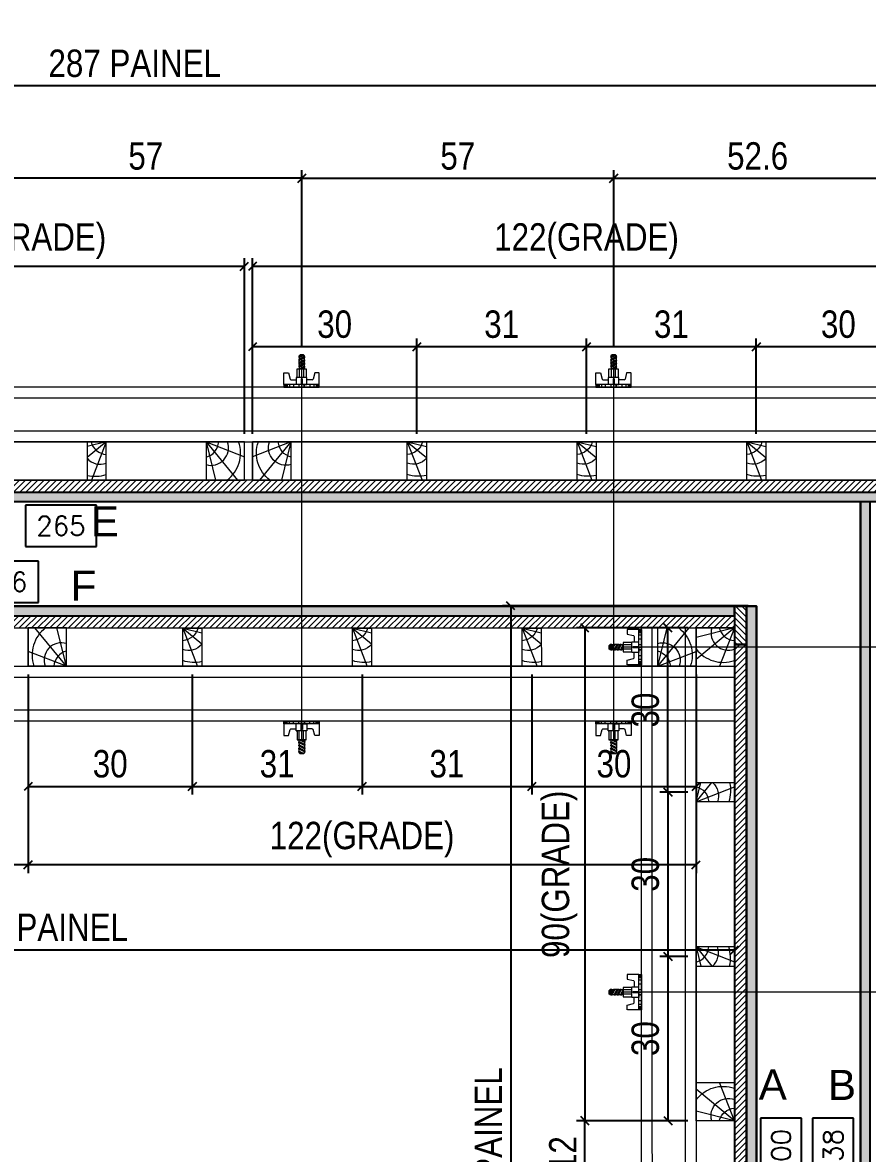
# Model space of a CAD drawing. Extents: x 14400 to 27878, y -21631 to 6985.
# Drawn here: x 23130 to 23438.6, y 632 to 1045 of the extents above; entities that cross this region are included whole.
import ezdxf
from ezdxf.enums import TextEntityAlignment as Align

# ---------------------------------------------------------------- set-up
doc = ezdxf.new("R2010")
doc.units = 0
for name, color, linetype in [('CHAPA', 1, 'Continuous'), ('COTA', 241, 'Continuous'), ('F-PILARES-S', 170, 'Continuous'), ('MEIO_PONT', 93, 'Continuous'), ('SARRAFO', 251, 'Continuous'), ('TEXTO_GERAL', 7, 'Continuous')]:
    doc.layers.add(name, color=color, linetype=linetype)
for name, color, linetype, lineweight in [('Hachura', 251, 'Continuous', 9), ('Madeira', 126, 'Continuous', 18), ('Perfil Metálico', 224, 'Continuous', 18)]:
    doc.layers.add(name, color=color, linetype=linetype, lineweight=lineweight)
doc.styles.add('ARIAL', font='arial.ttf')
doc.styles.add('COTA TECNICA 2X', font='techl___.ttf', dxfattribs={"height": 10})
doc.styles.add('ROMANS', font='romans.shx')
doc.dimstyles.new('SECAO PILAR', dxfattribs={"dimtxt": 10, "dimasz": 3, "dimexe": 3, "dimexo": 3, "dimgap": 3, "dimtad": 1, "dimdec": 1, "dimlfac": 0.5, "dimzin": 12, "dimdsep": 46, "dimtxsty": 'COTA TECNICA 2X', "dimblk1": 'OBLIQUE', "dimblk2": 'OBLIQUE', "dimsah": 1, "dimcen": 0.9, "dimclrd": 256, "dimclre": 256, "dimclrt": 256, "dimadec": 1, "dimazin": 3, "dimtfac": 1, "dimtdec": 1, "dimtmove": 0, "dimatfit": 3, "dimfxl": 1, "dimtolj": 1, "dimtzin": 12, "dimarcsym": 0})
doc.dimstyles.new('SECÇÃO 2', dxfattribs={"dimtxt": 7, "dimasz": 6, "dimexe": 0.18, "dimexo": 2, "dimgap": -4, "dimtad": 3, "dimdec": 1, "dimlfac": 0.5, "dimzin": 12, "dimdsep": 46, "dimtxsty": 'ROMANS', "dimblk": 'ARCHTICK', "dimcen": 0.09, "dimse1": 1, "dimse2": 1, "dimsd1": 1, "dimsd2": 1, "dimclrd": 180, "dimclre": 5, "dimclrt": 1, "dimadec": 0, "dimazin": 3, "dimtfac": 1, "dimtdec": 1, "dimtofl": 0, "dimtmove": 0, "dimatfit": 3, "dimldrblk": 'ARCHTICK', "dimfxl": 1, "dimtolj": 1, "dimtzin": 0, "dimarcsym": 0})
pattern_1 = [(45, (30102.7993, 1781.1955), (-1.122532, 1.122532), [])]

# ---------------------------------------------------------------- blocks, each defined once
blk = doc.blocks.new('*D1278')
at = {"layer": 'COTA', "color": 180, "lineweight": -2, "transparency": 16777216}
for p, q in [((23135.8, 848.28), (23109.8, 848.28)), ((23109.8, 848.28), (23109.8, 833.28)), ((23135.8, 833.28), (23135.8, 848.28)), ((23109.8, 833.28), (23135.8, 833.28))]:
    blk.add_line(p, q, dxfattribs=at)
at = {"layer": 'Defpoints', "color": 0, "transparency": 16777216}
for p in [(22906.05, 831.96), (23398.05, 831.96), (22906.05, 829.28)]:
    blk.add_point(p, dxfattribs=at)
at = {"layer": 'COTA', "color": 1, "transparency": 16777216, "insert": (23122.8, 840.78), "char_height": 7, "attachment_point": 5, "style": 'ROMANS'}
blk.add_mtext('\\A1;246', dxfattribs=at)
blk = doc.blocks.new('_ArchTick')
at = {"color": 0, "linetype": 'ByBlock', "const_width": 0.15}
blk.add_lwpolyline([(-0.5, -0.5), (0.5, 0.5)], dxfattribs=at)
blk = doc.blocks.new('*D1279')
at = {"layer": 'COTA', "color": 180, "lineweight": -2, "transparency": 16777216}
for p, q in [((23157.05, 868.73), (23131.05, 868.73)), ((23131.05, 868.73), (23131.05, 853.73)), ((23157.05, 853.73), (23157.05, 868.73)), ((23131.05, 853.73), (23157.05, 853.73))]:
    blk.add_line(p, q, dxfattribs=at)
at = {"layer": 'Defpoints', "color": 0, "transparency": 16777216}
for p in [(22906.05, 869.96), (23436.05, 869.96), (23436.05, 849.73)]:
    blk.add_point(p, dxfattribs=at)
at = {"layer": 'COTA', "color": 1, "transparency": 16777216, "insert": (23144.05, 861.23), "char_height": 7, "attachment_point": 5, "style": 'ROMANS'}
blk.add_mtext('\\A1;265', dxfattribs=at)
blk = doc.blocks.new('*D1280')
at = {"layer": 'COTA', "color": 180, "lineweight": -2, "transparency": 16777216}
for p, q in [((23414.59, 644.96), (23399.59, 644.96)), ((23399.59, 644.96), (23399.59, 618.96)), ((23414.59, 618.96), (23414.59, 644.96)), ((23399.59, 618.96), (23414.59, 618.96))]:
    blk.add_line(p, q, dxfattribs=at)
at = {"layer": 'Defpoints', "color": 0, "transparency": 16777216}
for p in [(23398.05, 831.96), (23398.05, 431.96), (23418.59, 431.96)]:
    blk.add_point(p, dxfattribs=at)
at = {"layer": 'COTA', "color": 1, "transparency": 16777216, "insert": (23407.09, 631.96), "char_height": 7, "attachment_point": 5, "rotation": 90, "style": 'ROMANS'}
blk.add_mtext('\\A1;200', dxfattribs=at)
blk = doc.blocks.new('*D1281')
at = {"layer": 'COTA', "color": 180, "lineweight": -2, "transparency": 16777216}
for p, q in [((23433.59, 644.96), (23418.59, 644.96)), ((23418.59, 644.96), (23418.59, 618.96)), ((23433.59, 618.96), (23433.59, 644.96)), ((23418.59, 618.96), (23433.59, 618.96))]:
    blk.add_line(p, q, dxfattribs=at)
at = {"layer": 'Defpoints', "color": 0, "transparency": 16777216}
for p in [(23436.05, 869.96), (23436.05, 393.96), (23437.59, 393.96)]:
    blk.add_point(p, dxfattribs=at)
at = {"layer": 'COTA', "color": 1, "transparency": 16777216, "insert": (23426.09, 631.96), "char_height": 7, "attachment_point": 5, "rotation": 90, "style": 'ROMANS'}
blk.add_mtext('\\A1;238', dxfattribs=at)
blk = doc.blocks.new('PONTALETE')
at = {"layer": 'Madeira'}
for q in [(2.71, 7), (7, 5.76), (7, 1.74)]:
    blk.add_line((0, 0), q, dxfattribs=at)
blk.add_lwpolyline([(0, 0), (7, 0), (7, 7), (0, 7)], close=True, dxfattribs=at)
for centre, radius, start, end in [((2.04, 0.06), 6.23, 37.2818, 109.0913), ((1.09, 0.9), 3.19, 343.603, 109.9847), ((-0.21, -0.78), 3.09, 14.6322, 86.0383)]:
    blk.add_arc(centre, radius, start, end, dxfattribs=at)
blk = doc.blocks.new('MEIO PONTALETE')
at = {"layer": 'Madeira'}
for q in [(2.71, 7), (3.5, 2.88), (3.5, 0.87)]:
    blk.add_line((0, 0), q, dxfattribs=at)
blk.add_lwpolyline([(0, 0), (3.5, 0), (3.5, 7), (0, 7)], close=True, dxfattribs=at)
for centre, radius, start, end in [((2.04, 0.06), 6.23, 76.4499, 109.0913), ((1.09, 0.9), 3.19, 40.9063, 109.9847), ((-0.21, -0.78), 3.09, 14.6322, 86.0383)]:
    blk.add_arc(centre, radius, start, end, dxfattribs=at)
blk = doc.blocks.new('_Oblique')
at = {"color": 0, "linetype": 'ByBlock', "lineweight": -2}
blk.add_line((-0.5, -0.5), (0.5, 0.5), dxfattribs=at)
blk = doc.blocks.new('*D1226')
at = {"layer": 'COTA', "lineweight": -2, "transparency": 16777216}
for p, q in [((22883.96, 806.96), (22883.96, 703.34)), ((23390.06, 786.96), (23390.06, 703.34)), ((22883.96, 706.34), (23390.06, 706.34))]:
    blk.add_line(p, q, dxfattribs=at)
at = {"layer": 'Defpoints', "color": 0, "transparency": 16777216}
for p in [(22883.96, 809.96), (23390.06, 789.96), (23390.06, 706.34)]:
    blk.add_point(p, dxfattribs=at)
at = {"layer": 'COTA', "lineweight": -2, "transparency": 16777216, "xscale": 3, "yscale": 3, "zscale": 3, "rotation": 180}
blk.add_blockref('_Oblique', (22883.96, 706.34), dxfattribs=at)
at = {"layer": 'COTA', "lineweight": -2, "transparency": 16777216, "xscale": 3, "yscale": 3, "zscale": 3}
blk.add_blockref('_Oblique', (23390.06, 706.34), dxfattribs=at)
at = {"layer": 'COTA', "transparency": 16777216, "insert": (23137.01, 714.56), "char_height": 10, "attachment_point": 5, "style": 'COTA TECNICA 2X'}
blk.add_mtext('\\A1;253 PAINEL', dxfattribs=at)
blk = doc.blocks.new('*D1227')
at = {"layer": 'COTA', "lineweight": -2, "transparency": 16777216}
for p, q in [((23132.03, 806.73), (23132.03, 734.42)), ((23376.04, 806.71), (23376.04, 734.42)), ((23376.04, 737.42), (23132.03, 737.42))]:
    blk.add_line(p, q, dxfattribs=at)
at = {"layer": 'Defpoints', "color": 0, "transparency": 16777216}
for p in [(23132.03, 809.73), (23376.04, 809.71), (23132.03, 737.42)]:
    blk.add_point(p, dxfattribs=at)
at = {"layer": 'COTA', "lineweight": -2, "transparency": 16777216, "xscale": 3, "yscale": 3, "zscale": 3, "rotation": 180}
blk.add_blockref('_Oblique', (23132.03, 737.42), dxfattribs=at)
at = {"layer": 'COTA', "lineweight": -2, "transparency": 16777216, "xscale": 3, "yscale": 3, "zscale": 3}
blk.add_blockref('_Oblique', (23376.04, 737.42), dxfattribs=at)
at = {"layer": 'COTA', "transparency": 16777216, "insert": (23254.03, 746.64), "char_height": 10, "attachment_point": 5, "style": 'COTA TECNICA 2X'}
blk.add_mtext('\\A1;122(GRADE)', dxfattribs=at)
blk = doc.blocks.new('*D1228')
at = {"layer": 'COTA', "lineweight": -2, "transparency": 16777216}
for p, q in [((23084.03, 806.99), (23084.03, 734.42)), ((23132.03, 806.96), (23132.03, 734.42)), ((23132.03, 737.42), (23084.03, 737.42))]:
    blk.add_line(p, q, dxfattribs=at)
at = {"layer": 'Defpoints', "color": 0, "transparency": 16777216}
for p in [(23084.03, 809.99), (23132.03, 809.96), (23084.03, 737.42)]:
    blk.add_point(p, dxfattribs=at)
at = {"layer": 'COTA', "lineweight": -2, "transparency": 16777216, "xscale": 3, "yscale": 3, "zscale": 3, "rotation": 180}
blk.add_blockref('_Oblique', (23084.03, 737.42), dxfattribs=at)
at = {"layer": 'COTA', "lineweight": -2, "transparency": 16777216, "xscale": 3, "yscale": 3, "zscale": 3}
blk.add_blockref('_Oblique', (23132.03, 737.42), dxfattribs=at)
at = {"layer": 'COTA', "transparency": 16777216, "insert": (23108.03, 745.49), "char_height": 10, "attachment_point": 5, "style": 'COTA TECNICA 2X'}
blk.add_mtext('\\A1;24', dxfattribs=at)
blk = doc.blocks.new('*D1231')
at = {"layer": 'COTA', "lineweight": -2, "transparency": 16777216}
for p, q in [((23398.02, 894.9), (23398.02, 929.61)), ((23458.02, 894.91), (23458.02, 929.61)), ((23458.02, 926.61), (23398.02, 926.61))]:
    blk.add_line(p, q, dxfattribs=at)
at = {"layer": 'Defpoints', "color": 0, "transparency": 16777216}
for p in [(23398.02, 926.61), (23398.02, 891.9), (23458.02, 891.91)]:
    blk.add_point(p, dxfattribs=at)
at = {"layer": 'COTA', "lineweight": -2, "transparency": 16777216, "xscale": 3, "yscale": 3, "zscale": 3, "rotation": 180}
blk.add_blockref('_Oblique', (23398.02, 926.61), dxfattribs=at)
at = {"layer": 'COTA', "lineweight": -2, "transparency": 16777216, "xscale": 3, "yscale": 3, "zscale": 3}
blk.add_blockref('_Oblique', (23458.02, 926.61), dxfattribs=at)
at = {"layer": 'COTA', "transparency": 16777216, "insert": (23428.02, 934.83), "char_height": 10, "attachment_point": 5, "style": 'COTA TECNICA 2X'}
blk.add_mtext('\\A1;30', dxfattribs=at)
blk = doc.blocks.new('*D1232')
at = {"layer": 'COTA', "lineweight": -2, "transparency": 16777216}
for p, q in [((23214.03, 894.89), (23214.03, 959.03)), ((23458.02, 894.91), (23458.02, 959.03)), ((23214.03, 956.03), (23458.02, 956.03))]:
    blk.add_line(p, q, dxfattribs=at)
at = {"layer": 'Defpoints', "color": 0, "transparency": 16777216}
for p in [(23458.02, 956.03), (23214.03, 891.89), (23458.02, 891.91)]:
    blk.add_point(p, dxfattribs=at)
at = {"layer": 'COTA', "lineweight": -2, "transparency": 16777216, "xscale": 3, "yscale": 3, "zscale": 3, "rotation": 180}
blk.add_blockref('_Oblique', (23214.03, 956.03), dxfattribs=at)
at = {"layer": 'COTA', "lineweight": -2, "transparency": 16777216, "xscale": 3, "yscale": 3, "zscale": 3}
blk.add_blockref('_Oblique', (23458.02, 956.03), dxfattribs=at)
at = {"layer": 'COTA', "transparency": 16777216, "insert": (23336.02, 965.25), "char_height": 10, "attachment_point": 5, "style": 'COTA TECNICA 2X'}
blk.add_mtext('\\A1;122(GRADE)', dxfattribs=at)
blk = doc.blocks.new('*D1233')
at = {"layer": 'COTA', "lineweight": -2, "transparency": 16777216}
for p, q in [((23336.02, 894.9), (23336.02, 929.61)), ((23398.02, 894.9), (23398.02, 929.61)), ((23398.02, 926.61), (23336.02, 926.61))]:
    blk.add_line(p, q, dxfattribs=at)
at = {"layer": 'Defpoints', "color": 0, "transparency": 16777216}
for p in [(23336.02, 926.61), (23336.02, 891.9), (23398.02, 891.9)]:
    blk.add_point(p, dxfattribs=at)
at = {"layer": 'COTA', "lineweight": -2, "transparency": 16777216, "xscale": 3, "yscale": 3, "zscale": 3, "rotation": 180}
blk.add_blockref('_Oblique', (23336.02, 926.61), dxfattribs=at)
at = {"layer": 'COTA', "lineweight": -2, "transparency": 16777216, "xscale": 3, "yscale": 3, "zscale": 3}
blk.add_blockref('_Oblique', (23398.02, 926.61), dxfattribs=at)
at = {"layer": 'COTA', "transparency": 16777216, "insert": (23367.02, 934.83), "char_height": 10, "attachment_point": 5, "style": 'COTA TECNICA 2X'}
blk.add_mtext('\\A1;31', dxfattribs=at)
blk = doc.blocks.new('*D1234')
at = {"layer": 'COTA', "lineweight": -2, "transparency": 16777216}
for p, q in [((23274.02, 894.9), (23274.02, 929.61)), ((23336.02, 894.9), (23336.02, 929.61)), ((23336.02, 926.61), (23274.02, 926.61))]:
    blk.add_line(p, q, dxfattribs=at)
at = {"layer": 'Defpoints', "color": 0, "transparency": 16777216}
for p in [(23274.02, 926.61), (23274.02, 891.9), (23336.02, 891.9)]:
    blk.add_point(p, dxfattribs=at)
at = {"layer": 'COTA', "lineweight": -2, "transparency": 16777216, "xscale": 3, "yscale": 3, "zscale": 3, "rotation": 180}
blk.add_blockref('_Oblique', (23274.02, 926.61), dxfattribs=at)
at = {"layer": 'COTA', "lineweight": -2, "transparency": 16777216, "xscale": 3, "yscale": 3, "zscale": 3}
blk.add_blockref('_Oblique', (23336.02, 926.61), dxfattribs=at)
at = {"layer": 'COTA', "transparency": 16777216, "insert": (23305.02, 934.83), "char_height": 10, "attachment_point": 5, "style": 'COTA TECNICA 2X'}
blk.add_mtext('\\A1;31', dxfattribs=at)
blk = doc.blocks.new('*D1235')
at = {"layer": 'COTA', "lineweight": -2, "transparency": 16777216}
for p, q in [((23214.03, 894.9), (23214.03, 929.61)), ((23274.02, 894.9), (23274.02, 929.61)), ((23274.02, 926.61), (23214.03, 926.61))]:
    blk.add_line(p, q, dxfattribs=at)
at = {"layer": 'Defpoints', "color": 0, "transparency": 16777216}
for p in [(23214.03, 926.61), (23214.03, 891.9), (23274.02, 891.9)]:
    blk.add_point(p, dxfattribs=at)
at = {"layer": 'COTA', "lineweight": -2, "transparency": 16777216, "xscale": 3, "yscale": 3, "zscale": 3, "rotation": 180}
blk.add_blockref('_Oblique', (23214.03, 926.61), dxfattribs=at)
at = {"layer": 'COTA', "lineweight": -2, "transparency": 16777216, "xscale": 3, "yscale": 3, "zscale": 3}
blk.add_blockref('_Oblique', (23274.02, 926.61), dxfattribs=at)
at = {"layer": 'COTA', "transparency": 16777216, "insert": (23244.02, 934.83), "char_height": 10, "attachment_point": 5, "style": 'COTA TECNICA 2X'}
blk.add_mtext('\\A1;30', dxfattribs=at)
blk = doc.blocks.new('*D1259')
at = {"layer": 'COTA', "lineweight": -2, "transparency": 16777216}
for p, q in [((22883.96, 894.96), (22883.96, 1025.02)), ((23458.02, 948.9), (23458.02, 1025.02)), ((22883.96, 1022.02), (23458.02, 1022.02))]:
    blk.add_line(p, q, dxfattribs=at)
at = {"layer": 'Defpoints', "color": 0, "transparency": 16777216}
for p in [(23458.02, 1022.02), (23458.02, 945.9), (22883.96, 891.96)]:
    blk.add_point(p, dxfattribs=at)
at = {"layer": 'COTA', "lineweight": -2, "transparency": 16777216, "xscale": 3, "yscale": 3, "zscale": 3, "rotation": 180}
blk.add_blockref('_Oblique', (22883.96, 1022.02), dxfattribs=at)
at = {"layer": 'COTA', "lineweight": -2, "transparency": 16777216, "xscale": 3, "yscale": 3, "zscale": 3}
blk.add_blockref('_Oblique', (23458.02, 1022.02), dxfattribs=at)
at = {"layer": 'COTA', "transparency": 16777216, "insert": (23170.99, 1030.11), "char_height": 10, "attachment_point": 5, "style": 'COTA TECNICA 2X'}
blk.add_mtext('\\A1;287 PAINEL', dxfattribs=at)
blk = doc.blocks.new('*D1261')
at = {"layer": 'COTA', "lineweight": -2, "transparency": 16777216}
for p, q in [((23373.1, 823.96), (23332.41, 823.96)), ((23335.41, 823.96), (23335.41, 643.96)), ((23373.07, 643.96), (23332.41, 643.96))]:
    blk.add_line(p, q, dxfattribs=at)
at = {"layer": 'Defpoints', "color": 0, "transparency": 16777216}
for p in [(23376.1, 823.96), (23335.41, 643.96), (23376.07, 643.96)]:
    blk.add_point(p, dxfattribs=at)
at = {"layer": 'COTA', "lineweight": -2, "transparency": 16777216, "xscale": 3, "yscale": 3, "zscale": 3}
for p, rotation in [((23335.41, 823.96), 90), ((23335.41, 643.96), 270)]:
    blk.add_blockref('_Oblique', p, dxfattribs=dict(at, rotation=rotation))
at = {"layer": 'COTA', "transparency": 16777216, "insert": (23326.19, 733.96), "char_height": 10, "attachment_point": 5, "rotation": 90, "style": 'COTA TECNICA 2X'}
blk.add_mtext('\\A1;90(GRADE)', dxfattribs=at)
blk = doc.blocks.new('*D1262')
at = {"layer": 'COTA', "lineweight": -2, "transparency": 16777216}
for p, q in [((23373.09, 823.96), (23362.76, 823.96)), ((23365.76, 763.96), (23365.76, 823.96)), ((23373.06, 763.96), (23362.76, 763.96))]:
    blk.add_line(p, q, dxfattribs=at)
at = {"layer": 'Defpoints', "color": 0, "transparency": 16777216}
for p in [(23365.76, 823.96), (23376.09, 823.96), (23376.06, 763.96)]:
    blk.add_point(p, dxfattribs=at)
at = {"layer": 'COTA', "lineweight": -2, "transparency": 16777216, "xscale": 3, "yscale": 3, "zscale": 3}
for p, rotation in [((23365.76, 823.96), 90), ((23365.76, 763.96), 270)]:
    blk.add_blockref('_Oblique', p, dxfattribs=dict(at, rotation=rotation))
at = {"layer": 'COTA', "transparency": 16777216, "insert": (23357.54, 793.96), "char_height": 10, "attachment_point": 5, "rotation": 90, "style": 'COTA TECNICA 2X'}
blk.add_mtext('\\A1;30', dxfattribs=at)
blk = doc.blocks.new('*D1309')
at = {"layer": 'COTA', "lineweight": -2, "transparency": 16777216}
for p, q in [((23373.06, 763.96), (23362.76, 763.96)), ((23365.76, 763.96), (23365.76, 703.96)), ((23373.06, 703.96), (23362.76, 703.96))]:
    blk.add_line(p, q, dxfattribs=at)
at = {"layer": 'Defpoints', "color": 0, "transparency": 16777216}
for p in [(23376.06, 763.96), (23365.76, 703.96), (23376.06, 703.96)]:
    blk.add_point(p, dxfattribs=at)
at = {"layer": 'COTA', "lineweight": -2, "transparency": 16777216, "xscale": 3, "yscale": 3, "zscale": 3}
for p, rotation in [((23365.76, 763.96), 90), ((23365.76, 703.96), 270)]:
    blk.add_blockref('_Oblique', p, dxfattribs=dict(at, rotation=rotation))
at = {"layer": 'COTA', "transparency": 16777216, "insert": (23357.54, 733.96), "char_height": 10, "attachment_point": 5, "rotation": 90, "style": 'COTA TECNICA 2X'}
blk.add_mtext('\\A1;30', dxfattribs=at)
blk = doc.blocks.new('*D1310')
at = {"layer": 'COTA', "lineweight": -2, "transparency": 16777216}
for p, q in [((23373.06, 703.96), (23362.76, 703.96)), ((23365.76, 703.96), (23365.76, 643.96)), ((23373.06, 643.96), (23362.76, 643.96))]:
    blk.add_line(p, q, dxfattribs=at)
at = {"layer": 'Defpoints', "color": 0, "transparency": 16777216}
for p in [(23376.06, 703.96), (23365.76, 643.96), (23376.06, 643.96)]:
    blk.add_point(p, dxfattribs=at)
at = {"layer": 'COTA', "lineweight": -2, "transparency": 16777216, "xscale": 3, "yscale": 3, "zscale": 3}
for p, rotation in [((23365.76, 703.96), 90), ((23365.76, 643.96), 270)]:
    blk.add_blockref('_Oblique', p, dxfattribs=dict(at, rotation=rotation))
at = {"layer": 'COTA', "transparency": 16777216, "insert": (23357.54, 673.96), "char_height": 10, "attachment_point": 5, "rotation": 90, "style": 'COTA TECNICA 2X'}
blk.add_mtext('\\A1;30', dxfattribs=at)
blk = doc.blocks.new('*D1311')
at = {"layer": 'COTA', "lineweight": -2, "transparency": 16777216}
for p, q in [((23373.06, 763.96), (23362.76, 763.96)), ((23365.76, 763.96), (23365.76, 703.96)), ((23373.06, 703.96), (23362.76, 703.96))]:
    blk.add_line(p, q, dxfattribs=at)
at = {"layer": 'Defpoints', "color": 0, "transparency": 16777216}
for p in [(23376.06, 763.96), (23365.76, 703.96), (23376.06, 703.96)]:
    blk.add_point(p, dxfattribs=at)
at = {"layer": 'COTA', "lineweight": -2, "transparency": 16777216, "xscale": 3, "yscale": 3, "zscale": 3}
for p, rotation in [((23365.76, 763.96), 90), ((23365.76, 703.96), 270)]:
    blk.add_blockref('_Oblique', p, dxfattribs=dict(at, rotation=rotation))
at = {"layer": 'COTA', "transparency": 16777216, "insert": (23357.54, 733.96), "char_height": 10, "attachment_point": 5, "rotation": 90, "style": 'COTA TECNICA 2X'}
blk.add_mtext('\\A1;30', dxfattribs=at)
blk = doc.blocks.new('*D1312')
at = {"layer": 'COTA', "lineweight": -2, "transparency": 16777216}
for p, q in [((23373.06, 703.96), (23362.76, 703.96)), ((23365.76, 703.96), (23365.76, 643.96)), ((23373.06, 643.96), (23362.76, 643.96))]:
    blk.add_line(p, q, dxfattribs=at)
at = {"layer": 'Defpoints', "color": 0, "transparency": 16777216}
for p in [(23376.06, 703.96), (23365.76, 643.96), (23376.06, 643.96)]:
    blk.add_point(p, dxfattribs=at)
at = {"layer": 'COTA', "lineweight": -2, "transparency": 16777216, "xscale": 3, "yscale": 3, "zscale": 3}
for p, rotation in [((23365.76, 703.96), 90), ((23365.76, 643.96), 270)]:
    blk.add_blockref('_Oblique', p, dxfattribs=dict(at, rotation=rotation))
at = {"layer": 'COTA', "transparency": 16777216, "insert": (23357.54, 673.96), "char_height": 10, "attachment_point": 5, "rotation": 90, "style": 'COTA TECNICA 2X'}
blk.add_mtext('\\A1;30', dxfattribs=at)
blk = doc.blocks.new('*D1313')
at = {"layer": 'COTA', "lineweight": -2, "transparency": 16777216}
for p, q in [((23373.06, 643.96), (23332.41, 643.96)), ((23335.41, 619.96), (23335.41, 643.96)), ((23373.06, 619.96), (23332.41, 619.96))]:
    blk.add_line(p, q, dxfattribs=at)
at = {"layer": 'Defpoints', "color": 0, "transparency": 16777216}
for p in [(23335.41, 643.96), (23376.06, 643.96), (23376.06, 619.96)]:
    blk.add_point(p, dxfattribs=at)
at = {"layer": 'COTA', "lineweight": -2, "transparency": 16777216, "xscale": 3, "yscale": 3, "zscale": 3}
for p, rotation in [((23335.41, 643.96), 90), ((23335.41, 619.96), 270)]:
    blk.add_blockref('_Oblique', p, dxfattribs=dict(at, rotation=rotation))
at = {"layer": 'COTA', "transparency": 16777216, "insert": (23327.36, 631.96), "char_height": 10, "attachment_point": 5, "rotation": 90, "style": 'COTA TECNICA 2X'}
blk.add_mtext('\\A1;12', dxfattribs=at)
blk = doc.blocks.new('*D1265')
at = {"layer": 'COTA', "linetype": 'ByBlock', "lineweight": -2, "transparency": 16777216}
for p, q in [((23395.05, 832.03), (23305.34, 832.03)), ((23308.34, 832.03), (23308.34, 431.96)), ((23395.05, 431.96), (23305.34, 431.96))]:
    blk.add_line(p, q, dxfattribs=at)
at = {"layer": 'Defpoints', "color": 0, "linetype": 'ByBlock', "transparency": 16777216}
for p in [(23398.05, 832.03), (23308.34, 431.96), (23398.05, 431.96)]:
    blk.add_point(p, dxfattribs=at)
at = {"layer": 'COTA', "linetype": 'ByBlock', "lineweight": -2, "transparency": 16777216, "xscale": 3, "yscale": 3, "zscale": 3}
for p, rotation in [((23308.34, 832.03), 90), ((23308.34, 431.96), 270)]:
    blk.add_blockref('_Oblique', p, dxfattribs=dict(at, rotation=rotation))
at = {"layer": 'COTA', "linetype": 'ByBlock', "transparency": 16777216, "insert": (23300.24, 631.99), "char_height": 10, "attachment_point": 5, "rotation": 90, "style": 'COTA TECNICA 2X'}
blk.add_mtext('\\A1;200 PAINEL', dxfattribs=at)
blk = doc.blocks.new('C')
at = {"layer": 'Hachura', "color": 0}
for p, q in [((0, 3.22), (0, -3.22)), ((0.45, 3.22), (0, 3.22)), ((0.46, 3.16), (0, 3.16)), ((0.46, 3.05), (0, 3.05)), ((0.46, 2.88), (0, 2.88)), ((0, 2.75), (0, -1.16)), ((0.46, 2.65), (0, 2.65)), ((0.46, 2.23), (0, 2.23)), ((0.45, -3.23), (0.45, 3.22)), ((0.45, 3.22), (2.58, 3.22)), ((2.58, 2.39), (1.47, 2.09)), ((2.58, 3.22), (2.58, 2.39)), ((0.46, 1.51), (0, 1.51)), ((0.39, 0.49), (0.17, 0.49)), ((1.74, 0.97), (0.45, 0.97)), ((1.45, 0.1), (0.45, 0.1)), ((1.35, 1.94), (1.35, 0.96)), ((1.74, -0.97), (1.74, 0.97)), ((1.74, 0.97), (1.74, 0.84)), ((1.74, 0.97), (1.74, 0.84)), ((1.74, 0.84), (3.35, 0.84)), ((3.35, 0.45), (1.74, 0.45)), ((3.32, 0.84), (3.32, -0.84)), ((3.35, 0.84), (3.35, -0.84)), ((3.68, 0.45), (3.35, 0.45)), ((3.84, -0.52), (3.35, 0.45)), ((3.35, 0.06), (3.67, -0.57)), ((3.68, 0.45), (4.16, -0.52)), ((3.72, 0.5), (4.25, -0.57)), ((4.37, -0.55), (3.83, 0.53)), ((4.15, 0.45), (3.93, 0.45)), ((4.42, -0.52), (3.93, 0.45)), ((4.15, 0.45), (4.26, 0.45)), ((4.26, 0.45), (4.74, -0.52)), ((4.3, 0.5), (4.83, -0.57)), ((4.95, -0.55), (4.41, 0.53)), ((4.51, 0.45), (4.84, 0.45)), ((5, -0.52), (4.51, 0.45)), ((4.84, 0.45), (5.32, -0.52)), ((4.88, 0.5), (5.41, -0.57)), ((5.53, -0.55), (4.99, 0.53)), ((5.58, -0.52), (5.09, 0.45)), ((5.42, 0.45), (5.09, 0.45)), ((5.58, -0.52), (5.09, 0.45)), ((5.42, 0.45), (5.74, -0.19)), ((5.46, 0.5), (5.74, -0.07)), ((5.74, 0.19), (5.57, 0.53)), ((5.74, 0.32), (5.68, 0.45)), ((5.68, 0.45), (5.74, 0.45)), ((5.74, 0.45), (5.9, 0.29)), ((5.74, 0.45), (5.74, -0.52)), ((5.9, -0.36), (5.9, 0.29)), ((0.45, 0), (0, 0)), ((0.46, -1.52), (0, -1.52)), ((0.08, -0.48), (0.29, -0.48)), ((0.29, -0.48), (0.4, -0.48)), ((0.45, 0), (0.45, -0.97)), ((0.45, -0.16), (1.45, -0.16)), ((0.45, -0.65), (0.45, -0.32)), ((0.45, -3.23), (0.45, -0.65)), ((0.45, -0.97), (1.74, -0.97)), ((1.35, -1.94), (1.35, -0.97)), ((3.35, -0.32), (1.74, -0.32)), ((3.35, -0.84), (1.74, -0.84)), ((3.35, -0.07), (3.58, -0.52)), ((3.35, -0.52), (3.58, -0.52)), ((3.84, -0.52), (4.16, -0.52)), ((4.42, -0.52), (4.74, -0.52)), ((4.63, -0.52), (4.74, -0.52)), ((5, -0.52), (5.32, -0.52)), ((5.58, -0.52), (5.74, -0.52)), ((5.74, -0.52), (5.9, -0.36)), ((5.74, -0.52), (5.74, -0.52)), ((0.46, -2.23), (0, -2.23)), ((0.46, -2.65), (0, -2.65)), ((0.46, -2.88), (0, -2.88)), ((0.46, -3.05), (0, -3.05)), ((0.46, -3.16), (0, -3.16)), ((0, -3.22), (2.57, -3.22)), ((2.58, -2.39), (1.47, -2.1)), ((2.58, -3.23), (2.58, -2.39))]:
    blk.add_line(p, q, dxfattribs=at)
for centre, radius, start, end in [((1.52, 1.94), 0.161, 104.7436, 180), ((1.44, -0.03), 0.129, 272.695, 87.305), ((3.81, 0.39), 0.143, 25.5688, 154.4312), ((4.39, 0.39), 0.143, 25.5688, 154.4312), ((4.97, 0.39), 0.143, 25.5688, 154.4312), ((5.55, 0.39), 0.143, 25.5688, 154.4312), ((0.17, -0.37), 0.174, 221.744, 317.8592), ((1.52, -1.94), 0.161, 180, 255.2564), ((3.71, -0.4), 0.174, 222.1408, 318.256), ((4.29, -0.4), 0.174, 222.1408, 318.256), ((4.87, -0.4), 0.174, 222.1408, 318.256), ((5.45, -0.4), 0.174, 222.1408, 318.256), ((5.61, -0.4), 0.174, 317.8592, 318.256)]:
    blk.add_arc(centre, radius, start, end, dxfattribs=at)
blk = doc.blocks.new('*D1292')
at = {"layer": 'COTA', "lineweight": -2, "transparency": 16777216}
for p, q in [((23232.02, 926.7), (23232.02, 991.16)), ((23345.97, 926.7), (23345.97, 991.16)), ((23232.02, 988.16), (23345.97, 988.16))]:
    blk.add_line(p, q, dxfattribs=at)
at = {"layer": 'Defpoints', "color": 0, "transparency": 16777216}
for p in [(23345.97, 988.16), (23232.02, 923.7), (23345.97, 923.7)]:
    blk.add_point(p, dxfattribs=at)
at = {"layer": 'COTA', "lineweight": -2, "transparency": 16777216, "xscale": 3, "yscale": 3, "zscale": 3, "rotation": 180}
blk.add_blockref('_Oblique', (23232.02, 988.16), dxfattribs=at)
at = {"layer": 'COTA', "lineweight": -2, "transparency": 16777216, "xscale": 3, "yscale": 3, "zscale": 3}
blk.add_blockref('_Oblique', (23345.97, 988.16), dxfattribs=at)
at = {"layer": 'COTA', "transparency": 16777216, "insert": (23289, 996.27), "char_height": 10, "attachment_point": 5, "style": 'COTA TECNICA 2X'}
blk.add_mtext('\\A1;57', dxfattribs=at)
blk = doc.blocks.new('*D1293')
at = {"layer": 'COTA', "lineweight": -2, "transparency": 16777216}
for p, q in [((23345.97, 926.7), (23345.97, 991.16)), ((23451.1, 926.7), (23451.1, 991.16)), ((23345.97, 988.16), (23451.1, 988.16))]:
    blk.add_line(p, q, dxfattribs=at)
at = {"layer": 'Defpoints', "color": 0, "transparency": 16777216}
for p in [(23451.1, 988.16), (23345.97, 923.7), (23451.1, 923.7)]:
    blk.add_point(p, dxfattribs=at)
at = {"layer": 'COTA', "lineweight": -2, "transparency": 16777216, "xscale": 3, "yscale": 3, "zscale": 3, "rotation": 180}
blk.add_blockref('_Oblique', (23345.97, 988.16), dxfattribs=at)
at = {"layer": 'COTA', "lineweight": -2, "transparency": 16777216, "xscale": 3, "yscale": 3, "zscale": 3}
blk.add_blockref('_Oblique', (23451.1, 988.16), dxfattribs=at)
at = {"layer": 'COTA', "transparency": 16777216, "insert": (23398.53, 996.27), "char_height": 10, "attachment_point": 5, "style": 'COTA TECNICA 2X'}
blk.add_mtext('\\A1;52.6', dxfattribs=at)
blk = doc.blocks.new('*D1298')
at = {"layer": 'COTA', "lineweight": -2, "transparency": 16777216}
for p, q in [((23132.05, 806.97), (23132.05, 763.06)), ((23192.03, 806.9), (23192.03, 763.06)), ((23132.05, 766.06), (23192.03, 766.06))]:
    blk.add_line(p, q, dxfattribs=at)
at = {"layer": 'Defpoints', "color": 0, "transparency": 16777216}
for p in [(23132.05, 809.97), (23192.03, 809.9), (23192.03, 766.06)]:
    blk.add_point(p, dxfattribs=at)
at = {"layer": 'COTA', "lineweight": -2, "transparency": 16777216, "xscale": 3, "yscale": 3, "zscale": 3, "rotation": 180}
blk.add_blockref('_Oblique', (23132.05, 766.06), dxfattribs=at)
at = {"layer": 'COTA', "lineweight": -2, "transparency": 16777216, "xscale": 3, "yscale": 3, "zscale": 3}
blk.add_blockref('_Oblique', (23192.03, 766.06), dxfattribs=at)
at = {"layer": 'COTA', "transparency": 16777216, "insert": (23162.04, 774.28), "char_height": 10, "attachment_point": 5, "style": 'COTA TECNICA 2X'}
blk.add_mtext('\\A1;30', dxfattribs=at)
blk = doc.blocks.new('*D1299')
at = {"layer": 'COTA', "lineweight": -2, "transparency": 16777216}
for p, q in [((23192.03, 806.9), (23192.03, 763.06)), ((23254.04, 806.96), (23254.04, 763.06)), ((23192.03, 766.06), (23254.04, 766.06))]:
    blk.add_line(p, q, dxfattribs=at)
at = {"layer": 'Defpoints', "color": 0, "transparency": 16777216}
for p in [(23192.03, 809.9), (23254.04, 809.96), (23254.04, 766.06)]:
    blk.add_point(p, dxfattribs=at)
at = {"layer": 'COTA', "lineweight": -2, "transparency": 16777216, "xscale": 3, "yscale": 3, "zscale": 3, "rotation": 180}
blk.add_blockref('_Oblique', (23192.03, 766.06), dxfattribs=at)
at = {"layer": 'COTA', "lineweight": -2, "transparency": 16777216, "xscale": 3, "yscale": 3, "zscale": 3}
blk.add_blockref('_Oblique', (23254.04, 766.06), dxfattribs=at)
at = {"layer": 'COTA', "transparency": 16777216, "insert": (23223.03, 774.28), "char_height": 10, "attachment_point": 5, "style": 'COTA TECNICA 2X'}
blk.add_mtext('\\A1;31', dxfattribs=at)
blk = doc.blocks.new('*D1300')
at = {"layer": 'COTA', "lineweight": -2, "transparency": 16777216}
for p, q in [((23254.04, 806.96), (23254.04, 763.06)), ((23316.03, 806.9), (23316.03, 763.06)), ((23254.04, 766.06), (23316.03, 766.06))]:
    blk.add_line(p, q, dxfattribs=at)
at = {"layer": 'Defpoints', "color": 0, "transparency": 16777216}
for p in [(23254.04, 809.96), (23316.03, 809.9), (23316.03, 766.06)]:
    blk.add_point(p, dxfattribs=at)
at = {"layer": 'COTA', "lineweight": -2, "transparency": 16777216, "xscale": 3, "yscale": 3, "zscale": 3, "rotation": 180}
blk.add_blockref('_Oblique', (23254.04, 766.06), dxfattribs=at)
at = {"layer": 'COTA', "lineweight": -2, "transparency": 16777216, "xscale": 3, "yscale": 3, "zscale": 3}
blk.add_blockref('_Oblique', (23316.03, 766.06), dxfattribs=at)
at = {"layer": 'COTA', "transparency": 16777216, "insert": (23285.03, 774.28), "char_height": 10, "attachment_point": 5, "style": 'COTA TECNICA 2X'}
blk.add_mtext('\\A1;31', dxfattribs=at)
blk = doc.blocks.new('*D1301')
at = {"layer": 'COTA', "lineweight": -2, "transparency": 16777216}
for p, q in [((23316.03, 806.9), (23316.03, 763.06)), ((23376.06, 806.96), (23376.06, 763.06)), ((23316.03, 766.06), (23376.06, 766.06))]:
    blk.add_line(p, q, dxfattribs=at)
at = {"layer": 'Defpoints', "color": 0, "transparency": 16777216}
for p in [(23316.03, 809.9), (23376.06, 809.96), (23376.06, 766.06)]:
    blk.add_point(p, dxfattribs=at)
at = {"layer": 'COTA', "lineweight": -2, "transparency": 16777216, "xscale": 3, "yscale": 3, "zscale": 3, "rotation": 180}
blk.add_blockref('_Oblique', (23316.03, 766.06), dxfattribs=at)
at = {"layer": 'COTA', "lineweight": -2, "transparency": 16777216, "xscale": 3, "yscale": 3, "zscale": 3}
blk.add_blockref('_Oblique', (23376.06, 766.06), dxfattribs=at)
at = {"layer": 'COTA', "transparency": 16777216, "insert": (23346.04, 774.28), "char_height": 10, "attachment_point": 5, "style": 'COTA TECNICA 2X'}
blk.add_mtext('\\A1;30', dxfattribs=at)
blk = doc.blocks.new('*D1225')
at = {"layer": 'COTA', "lineweight": -2, "transparency": 16777216}
for p, q in [((23049.02, 894.89), (23049.02, 959.03)), ((23211.05, 894.81), (23211.05, 959.03)), ((23049.02, 956.03), (23211.05, 956.03))]:
    blk.add_line(p, q, dxfattribs=at)
at = {"layer": 'Defpoints', "color": 0, "transparency": 16777216}
for p in [(23211.05, 956.03), (23049.02, 891.89), (23211.05, 891.81)]:
    blk.add_point(p, dxfattribs=at)
at = {"layer": 'COTA', "lineweight": -2, "transparency": 16777216, "xscale": 3, "yscale": 3, "zscale": 3, "rotation": 180}
blk.add_blockref('_Oblique', (23049.02, 956.03), dxfattribs=at)
at = {"layer": 'COTA', "lineweight": -2, "transparency": 16777216, "xscale": 3, "yscale": 3, "zscale": 3}
blk.add_blockref('_Oblique', (23211.05, 956.03), dxfattribs=at)
at = {"layer": 'COTA', "transparency": 16777216, "insert": (23130.04, 965.25), "char_height": 10, "attachment_point": 5, "style": 'COTA TECNICA 2X'}
blk.add_mtext('\\A1;81(GRADE)', dxfattribs=at)
blk = doc.blocks.new('*D1271')
at = {"layer": 'COTA', "lineweight": -2, "transparency": 16777216}
for p, q in [((23118.07, 926.69), (23118.07, 991.16)), ((23232.02, 926.7), (23232.02, 991.16)), ((23232.02, 988.16), (23118.07, 988.16))]:
    blk.add_line(p, q, dxfattribs=at)
at = {"layer": 'Defpoints', "color": 0, "transparency": 16777216}
for p in [(23118.07, 988.16), (23118.07, 923.69), (23232.02, 923.7)]:
    blk.add_point(p, dxfattribs=at)
at = {"layer": 'COTA', "lineweight": -2, "transparency": 16777216, "xscale": 3, "yscale": 3, "zscale": 3, "rotation": 180}
blk.add_blockref('_Oblique', (23118.07, 988.16), dxfattribs=at)
at = {"layer": 'COTA', "lineweight": -2, "transparency": 16777216, "xscale": 3, "yscale": 3, "zscale": 3}
blk.add_blockref('_Oblique', (23232.02, 988.16), dxfattribs=at)
at = {"layer": 'COTA', "transparency": 16777216, "insert": (23175.04, 996.27), "char_height": 10, "attachment_point": 5, "style": 'COTA TECNICA 2X'}
blk.add_mtext('\\A1;57', dxfattribs=at)

msp = doc.modelspace()

# ---------------------------------------------------------------- hatches: boundary and pattern name
at = {"layer": 'Hachura'}
h = msp.add_hatch(dxfattribs=at)
h.set_pattern_fill('ANSI31', color=256, scale=0.5, angle=360, style=0)
h.set_pattern_definition(pattern_1)
h.paths.add_polyline_path([(23458.054, 873.558), (23458.054, 877.937), (22884.054, 877.969), (22884.054, 873.547)])
h = msp.add_hatch(color=256, dxfattribs=at)
h.dxf.hatch_style = 1
h.paths.add_polyline_path([(22884.054, 873.558), (22884.054, 869.958), (23458.054, 869.958), (23458.054, 873.558)])
h = msp.add_hatch(color=256, dxfattribs=at)
h.dxf.hatch_style = 1
h.paths.add_polyline_path([(23439.654, 393.958), (23439.654, 869.958), (23436.054, 869.958), (23436.054, 393.958)])
h = msp.add_hatch(color=256, dxfattribs=at)
h.dxf.hatch_style = 1
h.paths.add_polyline_path([(23390.055, 828.358), (23390.055, 831.958), (22884.054, 831.958), (22884.054, 828.358)])
h = msp.add_hatch(dxfattribs=at)
h.set_pattern_fill('ANSI31', color=256, scale=0.5, angle=270, style=0)
h.set_pattern_definition([(315, (45991.1906, -10359.4117), (1.12253202, 1.12253202), [])])
h.paths.add_polyline_path([(23394.455, 817.885), (23390.055, 817.885), (23390.055, 831.885), (23394.455, 831.885)])
h = msp.add_hatch(color=256, dxfattribs=at)
h.dxf.hatch_style = 1
h.paths.add_polyline_path([(23398.054, 431.958), (23398.054, 831.958), (23394.454, 831.958), (23394.454, 431.958)])
h = msp.add_hatch(dxfattribs=at)
h.set_pattern_fill('ANSI31', color=256, scale=0.5, angle=360, style=0)
h.set_pattern_definition(pattern_1)
h.paths.add_polyline_path([(22884.054, 828.379), (22884.054, 823.937), (23390.055, 823.958), (23390.055, 828.358)])
h = msp.add_hatch(dxfattribs=at)
h.set_pattern_fill('ANSI31', color=256, scale=0.5, angle=360, style=0)
h.set_pattern_definition([(45, (30142.7993, 1774.1955), (-1.122532, 1.122532), [])])
h.paths.add_polyline_path([(23390.055, 446.031), (23394.454, 446.031), (23394.454, 817.885), (23390.054, 817.885), (23390.054, 432.031), (23390.055, 432.031)])

# ---------------------------------------------------------------- linework, layer by layer
at = {"layer": 'CHAPA'}
for points in [[(23458.054, 869.958), (22884.054, 869.958), (22884.054, 873.558), (23458.054, 873.558)], [(23436.054, 393.958), (23439.654, 393.958), (23439.654, 869.958), (23436.054, 869.958)], [(23390.055, 831.958), (22884.054, 831.958), (22884.054, 828.358), (23390.055, 828.358)], [(23394.454, 431.958), (23398.054, 431.958), (23398.054, 831.958), (23394.454, 831.958)]]:
    msp.add_lwpolyline(points, close=True, dxfattribs=at)
at = {"layer": 'F-PILARES-S', "linetype": 'Continuous'}
msp.add_lwpolyline([(23436.054, 393.958), (23436.054, 869.958), (22906.054, 869.958), (22906.054, 831.958), (23398.054, 831.958), (23398.054, 431.958), (22960.054, 431.958), (22960.054, 393.958), (23436.054, 393.958)], dxfattribs=at)
at = {"layer": 'Hachura'}
for p, q in [((23231.952, 922.7), (23231.959, 782.815)), ((23345.903, 922.7), (23345.91, 782.815)), ((23489.5, 816.94), (23349.085, 816.939)), ((23489.5, 690.94), (23349.085, 690.939))]:
    msp.add_line(p, q, dxfattribs=at)
for points in [[(22884.054, 873.558), (23458.054, 873.558), (23458.054, 877.958), (22884.054, 877.958)], [(22884.054, 823.958), (23390.055, 823.958), (23390.055, 828.358), (22884.054, 828.358)]]:
    msp.add_lwpolyline(points, close=True, dxfattribs=at)
at = {"layer": 'Madeira'}
for points in [[(23049.042, 891.9), (23049.057, 877.9), (23211.065, 877.902), (23211.05, 891.902)], [(23214.046, 891.9), (23214.061, 877.9), (23458.054, 877.902), (23458.039, 891.902)], [(23132.047, 809.96), (23132.062, 823.96), (23376.055, 823.958), (23376.04, 809.958)], [(23390.055, 643.958), (23376.055, 643.958), (23376.055, 823.958), (23390.055, 823.958)]]:
    msp.add_lwpolyline(points, close=True, dxfattribs=at)
at = {"layer": 'Perfil Metálico'}
for points in [[(22833.839, 911.9), (22833.839, 891.9), (23521.465, 891.9), (23521.465, 911.9)], [(23521.465, 895.9), (23521.465, 907.9), (22833.839, 907.9), (22833.839, 895.9)], [(23356.055, 823.958), (23376.055, 823.958), (23376.069, 439.958), (23356.069, 439.958)], [(23372.069, 439.958), (23360.069, 439.958), (23360.055, 823.958), (23372.055, 823.958)], [(22833.839, 789.959), (22833.839, 809.959), (23390.055, 809.958), (23390.055, 789.958)], [(23390.055, 805.958), (23390.055, 793.958), (22833.839, 793.959), (22833.839, 805.959)]]:
    msp.add_lwpolyline(points, close=True, dxfattribs=at)
at = {"layer": 'SARRAFO'}
for points in [[(23390.055, 831.885), (23390.055, 817.885), (23394.455, 817.885), (23394.455, 831.885)], [(23390.055, 446.031), (23394.455, 446.031), (23394.455, 817.885), (23390.055, 817.885)]]:
    msp.add_lwpolyline(points, close=True, dxfattribs=at)

# ---------------------------------------------------------------- block references
at = {"layer": 'Hachura', "linetype": 'Continuous', "yscale": 2, "zscale": 2}
for p, xscale, rotation in [((23231.952, 911.9), 2, 90.00000000000001), ((23345.903, 911.9), 2, 90.00000000000001), ((23231.95, 789.815), -2, 90), ((23345.901, 789.815), -2, 90)]:
    msp.add_blockref('C', p, dxfattribs=dict(at, xscale=xscale, rotation=rotation))
at = {"layer": 'Hachura', "linetype": 'Continuous', "xscale": -2, "yscale": 2, "zscale": 2}
for p in [(23356.085, 816.949), (23356.085, 690.949)]:
    msp.add_blockref('C', p, dxfattribs=at)
at = {"layer": 'Madeira'}
for name, p, xscale, yscale, zscale, rotation in [('MEIO PONTALETE', (23160.581, 891.898), 1.999999997962732, 1.999999997962732, 1.999999997962732, 179.9370893031033), ('PONTALETE', (23197.05, 891.886), 2, 2, 2, 270.0629106968967), ('PONTALETE', (23228.046, 891.906), -2, 2, 2, 90.0629106968967), ('MEIO PONTALETE', (23270.546, 891.898), -1.999999997962732, 1.999999997962732, 1.999999997962732, 180.0629106968967), ('MEIO PONTALETE', (23332.546, 891.898), -1.999999997962732, 1.999999997962732, 1.999999997962732, 180.0629106968967), ('MEIO PONTALETE', (23394.546, 891.898), -1.999999997962732, 1.999999997962732, 1.999999997962732, 180.0629106968967), ('PONTALETE', (23146.047, 809.954), 2, 2, 2, 89.93708930310329), ('MEIO PONTALETE', (23188.51, 823.898), -1.999999997962732, 1.999999997962732, 1.999999997962732, 180.0629106968967), ('MEIO PONTALETE', (23250.51, 823.898), -1.999999997962732, 1.999999997962732, 1.999999997962732, 180.0629106968967), ('MEIO PONTALETE', (23312.51, 823.898), -1.999999997962732, 1.999999997962732, 1.999999997962732, 180.0629106968967), ('PONTALETE', (23362.04, 809.973), -2, 2, 2, 269.9370893031033)]:
    msp.add_blockref(name, p, dxfattribs=dict(at, xscale=xscale, yscale=yscale, zscale=zscale, rotation=rotation))
at = {"layer": 'MEIO_PONT'}
for name, p, xscale, yscale, zscale, rotation in [('PONTALETE', (23390.055, 823.958), 2, 2, 2, 179.9999999999999), ('MEIO PONTALETE', (23376.055, 760.458), -1.999999997962732, 1.999999997962732, 1.999999997962732, 270), ('MEIO PONTALETE', (23376.055, 707.458), 1.999999997962732, 1.999999997962732, 1.999999997962732, 269.9999999999999)]:
    msp.add_blockref(name, p, dxfattribs=dict(at, xscale=xscale, yscale=yscale, zscale=zscale, rotation=rotation))
at = {"layer": 'MEIO_PONT', "xscale": -2, "yscale": 2, "zscale": 2}
msp.add_blockref('PONTALETE', (23390.055, 643.958), dxfattribs=at)

# ---------------------------------------------------------------- texts
at = {"layer": 'TEXTO_GERAL', "style": 'ARIAL'}
for s, p in [('E', (23160.067, 862.907)), ('F', (23152.281, 839.365)), ('A', (23404.062, 657.193)), ('B', (23429.346, 657.045))]:
    msp.add_text(s, height=11, dxfattribs=at).set_placement(p, align=Align.MIDDLE_CENTER)

# ---------------------------------------------------------------- dimensions: what is measured, and where the dimension line sits
at = {"layer": 'COTA'}
for base, p1, p2, text, picture, middle in [((23458.017, 1022.017), (22883.959, 891.955), (23458.017, 945.899), '<> PAINEL', '*D1259', (23170.988, 1030.112)), ((23390.055, 706.34), (22883.959, 809.961), (23390.055, 789.958), '<> PAINEL', '*D1226', (23137.007, 714.56)), ((23132.026, 737.421), (23376.04, 809.712), (23132.026, 809.73), '<>(GRADE)', '*D1227', (23254.033, 746.642))]:
    dim = msp.add_linear_dim(base=base, p1=p1, p2=p2, text=text, dimstyle='SECAO PILAR', dxfattribs=at)
    dim.commit()
    dim.dimension.update_dxf_attribs({"geometry": picture, "text_midpoint": middle})
for base, p1, p2, picture, middle in [((23118.069, 988.16), (23232.02, 923.7), (23118.069, 923.694), '*D1271', (23175.044, 996.27)), ((23345.971, 988.16), (23232.02, 923.7), (23345.971, 923.7), '*D1292', (23288.995, 996.27)), ((23451.099, 988.16), (23345.971, 923.7), (23451.099, 923.7), '*D1293', (23398.535, 996.27)), ((23254.043, 766.065), (23192.025, 809.902), (23254.043, 809.959), '*D1299', (23223.034, 774.284)), ((23316.025, 766.065), (23254.043, 809.959), (23316.025, 809.902), '*D1300', (23285.034, 774.284)), ((23376.056, 766.065), (23316.025, 809.902), (23376.056, 809.958), '*D1301', (23346.04, 774.284))]:
    dim = msp.add_linear_dim(base=base, p1=p1, p2=p2, dimstyle='SECAO PILAR', override={"dimtmove": 1}, dxfattribs=at)
    dim.commit()
    dim.dimension.update_dxf_attribs({"geometry": picture, "text_midpoint": middle})
for base, p1, p2, angle, picture, middle in [((23211.05, 956.033), (23049.022, 891.886), (23211.05, 891.807), 180, '*D1225', (23130.036, 965.254)), ((23458.018, 956.033), (23214.025, 891.886), (23458.018, 891.911), 180, '*D1232', (23336.022, 965.254)), ((23335.414, 643.958), (23376.099, 823.958), (23376.074, 643.958), 90, '*D1261', (23326.193, 733.958))]:
    dim = msp.add_linear_dim(base=base, p1=p1, p2=p2, angle=angle, text='<>(GRADE)', dimstyle='SECAO PILAR', dxfattribs=at)
    dim.commit()
    dim.dimension.update_dxf_attribs({"geometry": picture, "text_midpoint": middle})
for base, p1, p2, angle, picture, middle in [((23214.025, 926.615), (23274.018, 891.9), (23214.025, 891.9), 180, '*D1235', (23244.022, 934.834)), ((23274.018, 926.615), (23336.018, 891.9), (23274.018, 891.9), 180, '*D1234', (23305.018, 934.834)), ((23336.018, 926.615), (23398.018, 891.9), (23336.018, 891.9), 180, '*D1233', (23367.018, 934.834)), ((23398.018, 926.615), (23458.018, 891.911), (23398.018, 891.9), 180, '*D1231', (23428.018, 934.834)), ((23365.763, 823.958), (23376.055, 763.958), (23376.086, 823.958), 90, '*D1262', (23357.544, 793.958)), ((23365.763, 703.958), (23376.055, 763.958), (23376.055, 703.958), 90, '*D1309', (23357.544, 733.958)), ((23365.763, 703.958), (23376.055, 763.958), (23376.055, 703.958), 90, '*D1311', (23357.544, 733.958)), ((23365.763, 643.958), (23376.055, 703.958), (23376.062, 643.958), 90, '*D1310', (23357.544, 673.958)), ((23365.763, 643.958), (23376.055, 703.958), (23376.062, 643.958), 90, '*D1312', (23357.544, 673.958)), ((23335.414, 643.958), (23376.062, 619.958), (23376.062, 643.958), 90, '*D1313', (23327.355, 631.958))]:
    dim = msp.add_linear_dim(base=base, p1=p1, p2=p2, angle=angle, dimstyle='SECAO PILAR', dxfattribs=at)
    dim.commit()
    dim.dimension.update_dxf_attribs({"geometry": picture, "text_midpoint": middle})
for base, p1, p2, picture, middle in [((23436.054, 849.727), (22906.054, 869.958), (23436.054, 869.958), '*D1279', (23144.054, 849.727)), ((22906.054, 829.28), (23398.054, 831.958), (22906.054, 831.958), '*D1278', (23122.796, 829.28))]:
    dim = msp.add_linear_dim(base=base, p1=p1, p2=p2, dimstyle='SECÇÃO 2', dxfattribs=at)
    dim.commit()
    dim.dimension.update_dxf_attribs({"geometry": picture, "text_midpoint": middle, "dimtype": 160})
for base, p1, p2, picture, middle in [((23437.588, 393.958), (23436.054, 869.958), (23436.054, 393.958), '*D1281', (23437.588, 631.958)), ((23418.588, 431.958), (23398.054, 831.958), (23398.054, 431.958), '*D1280', (23418.588, 631.958))]:
    dim = msp.add_linear_dim(base=base, p1=p1, p2=p2, angle=90, dimstyle='SECÇÃO 2', dxfattribs=at)
    dim.commit()
    dim.dimension.update_dxf_attribs({"geometry": picture, "text_midpoint": middle, "dimtype": 160})
at = {"layer": 'COTA', "linetype": 'ByBlock'}
dim = msp.add_linear_dim(base=(23308.339, 431.958), p1=(23398.054, 832.031), p2=(23398.054, 431.958), angle=270, text='<> PAINEL', dimstyle='SECAO PILAR', override={"dimtmove": 1}, dxfattribs=at)
dim.commit()
dim.dimension.update_dxf_attribs({"geometry": '*D1265', "text_midpoint": (23300.237, 631.995)})
at = {"layer": 'COTA'}
for base, p1, p2, picture, middle in [((23084.032, 737.421), (23132.026, 809.959), (23084.032, 809.989), '*D1228', (23108.029, 745.494)), ((23192.025, 766.065), (23132.047, 809.97), (23192.025, 809.902), '*D1298', (23162.036, 774.284))]:
    dim = msp.add_linear_dim(base=base, p1=p1, p2=p2, dimstyle='SECAO PILAR', dxfattribs=at)
    dim.commit()
    dim.dimension.update_dxf_attribs({"geometry": picture, "text_midpoint": middle})

doc.saveas('drawing.dxf')
